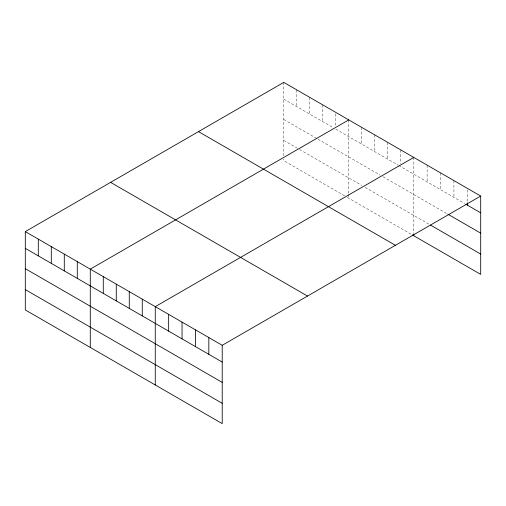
<?xml version="1.0" encoding="UTF-8"?>
<svg xmlns="http://www.w3.org/2000/svg" width="506" height="506" viewBox="0 0 506 506"><rect width="100%" height="100%" fill="white"/><g stroke="black" fill="none" stroke-linecap="round" stroke-linejoin="round"><path stroke-width="0.38" stroke-dasharray="2.53 1.9" d="M283.784 82.377L283.784 156.012M283.784 99.138L333.03 127.575M335.769 129.156L398.013 165.089M398.696 165.487L464.635 203.551M283.784 119.454L317.3 138.808M317.983 139.201L380.227 175.139M382.966 176.72L447.222 213.817M283.784 140.383L298.831 149.074M299.514 149.472L361.758 185.405M365.18 187.384L429.815 224.696M344.662 195.847L283.784 160.699L283.784 159.137M347.394 197.429L411.694 234.55M467.31 189.858L467.31 202.052M453.92 180.604L453.92 197.365M440.53 172.875L440.53 189.636M427.14 165.139L427.14 181.907M413.75 157.41L413.75 233.392M400.752 149.909L400.752 163.621M387.754 142.401L387.754 159.169M374.756 134.9L374.756 151.667M361.758 127.398L361.758 144.159M348.767 119.89L348.767 193.532M348.767 194.31L348.767 198.219M335.769 113.913L335.769 126.108M322.771 104.887L322.771 121.649M309.773 97.38L309.773 114.147M296.775 89.878L296.775 106.646"/><path stroke-width="0.76" d="M25.3 231.609L222.216 345.301L222.216 423.623L25.3 309.938L25.3 231.609L283.784 82.377L480.7 196.062L480.7 274.391L412.377 234.948M348.767 119.89L90.283 269.129L90.283 347.451M413.75 157.41L155.266 306.642L155.266 384.971M222.216 345.301L480.7 196.062M465.969 204.323L480.7 212.83M447.892 214.202L480.7 233.146M430.486 225.088L480.7 254.075M198.485 131.623L395.401 245.309M110.599 182.362L307.515 296.054M25.3 248.37L222.216 362.062M25.3 268.686L222.216 382.378M25.3 289.622L222.216 403.307M467.31 202.811L467.31 205.101M413.75 234.177L413.75 235.739M208.826 337.565L208.826 354.333M195.436 329.836L195.436 346.597M182.046 322.107L182.046 338.868M168.656 314.371L168.656 331.139M142.268 299.141L142.268 315.902M129.27 291.639L129.27 308.401M116.279 284.132L116.279 300.899M103.281 276.63L103.281 293.391M77.285 261.621L77.285 278.389M64.287 254.12L64.287 270.881M51.296 246.618L51.296 263.379M38.298 239.11L38.298 255.878"/></g></svg>
